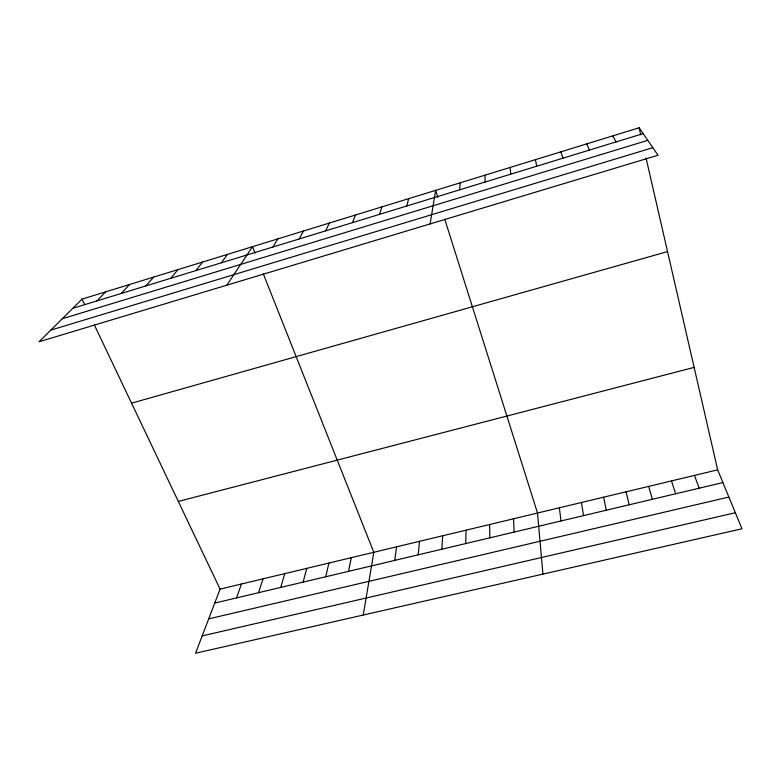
<?xml version="1.0" encoding="UTF-8"?>
<svg xmlns="http://www.w3.org/2000/svg" width="781" height="781" viewBox="0 0 781 781"><rect width="100%" height="100%" fill="white"/><g stroke="black" fill="none" stroke-linecap="round" stroke-linejoin="round"><path stroke-width="1.17" d="M465.71 543.566L466.081 530.162M441.841 549.228L442.7 535.766M459.648 189.822L460.224 182.793M418.186 554.832L419.524 541.321M394.747 560.397L396.563 546.827M430.116 223.922L435.642 190.349L437.819 197.261M363.263 615.028L373.816 552.284L263.343 273.955M348.511 571.36L351.265 557.693M325.716 576.768L328.908 563.052M406.813 206.008L408.658 198.657M303.116 582.118L306.757 568.363M280.721 587.429L284.801 573.625M258.531 592.691L263.031 578.838M379.459 214.384L381.948 206.867M236.536 597.914L241.456 584.012M94.325 324.906L220.066 589.138L195.553 653.228L741.95 528.776L717.661 469.85L646.072 158.104M352.397 222.673L355.521 215M325.628 230.873L329.367 223.044M299.143 238.976L303.487 231M272.93 247.011L277.87 238.888M226.802 285.192L252.517 246.679L255.104 253.2M221.335 262.806L227.427 254.401M195.933 270.587L202.582 262.045M170.795 278.29L177.99 269.611M145.92 285.905L153.642 277.099M121.299 293.451L129.548 284.509M96.922 300.91L105.679 291.85M82.054 299.113L39.05 341.775L658.012 155.243L639.112 127.772L82.054 299.113L84.621 304.502M72.789 308.3L643.134 133.629M62.236 318.775L647.761 140.346M50.785 330.138L652.809 147.677M131.569 403.172L667.54 251.599M178.332 501.422L694.133 367.392M220.066 589.138L717.661 469.85M214.736 603.078L722.903 482.57M208.693 618.874L728.878 497.048M202.181 635.91L735.341 512.736M612.792 135.865L616.131 141.898M586.736 143.88L589.391 150.089M694.465 475.414L699.171 488.203M671.475 480.93L675.643 493.777M444.701 219.051L537.513 513.039L542.932 574.103M560.943 151.817L562.916 158.192M648.669 486.397L652.32 499.313M626.059 491.815L629.203 504.799M639.112 127.772L640.723 134.791M603.645 497.185L606.281 510.227M535.395 159.675L536.713 166.216M581.415 502.515L583.553 515.616M559.372 507.796L561.031 520.966M510.091 167.456L510.764 174.163M513.488 518.799L514.132 532.086M489.667 524.51L489.814 537.845M485.03 175.159L485.079 182.032"/></g></svg>
